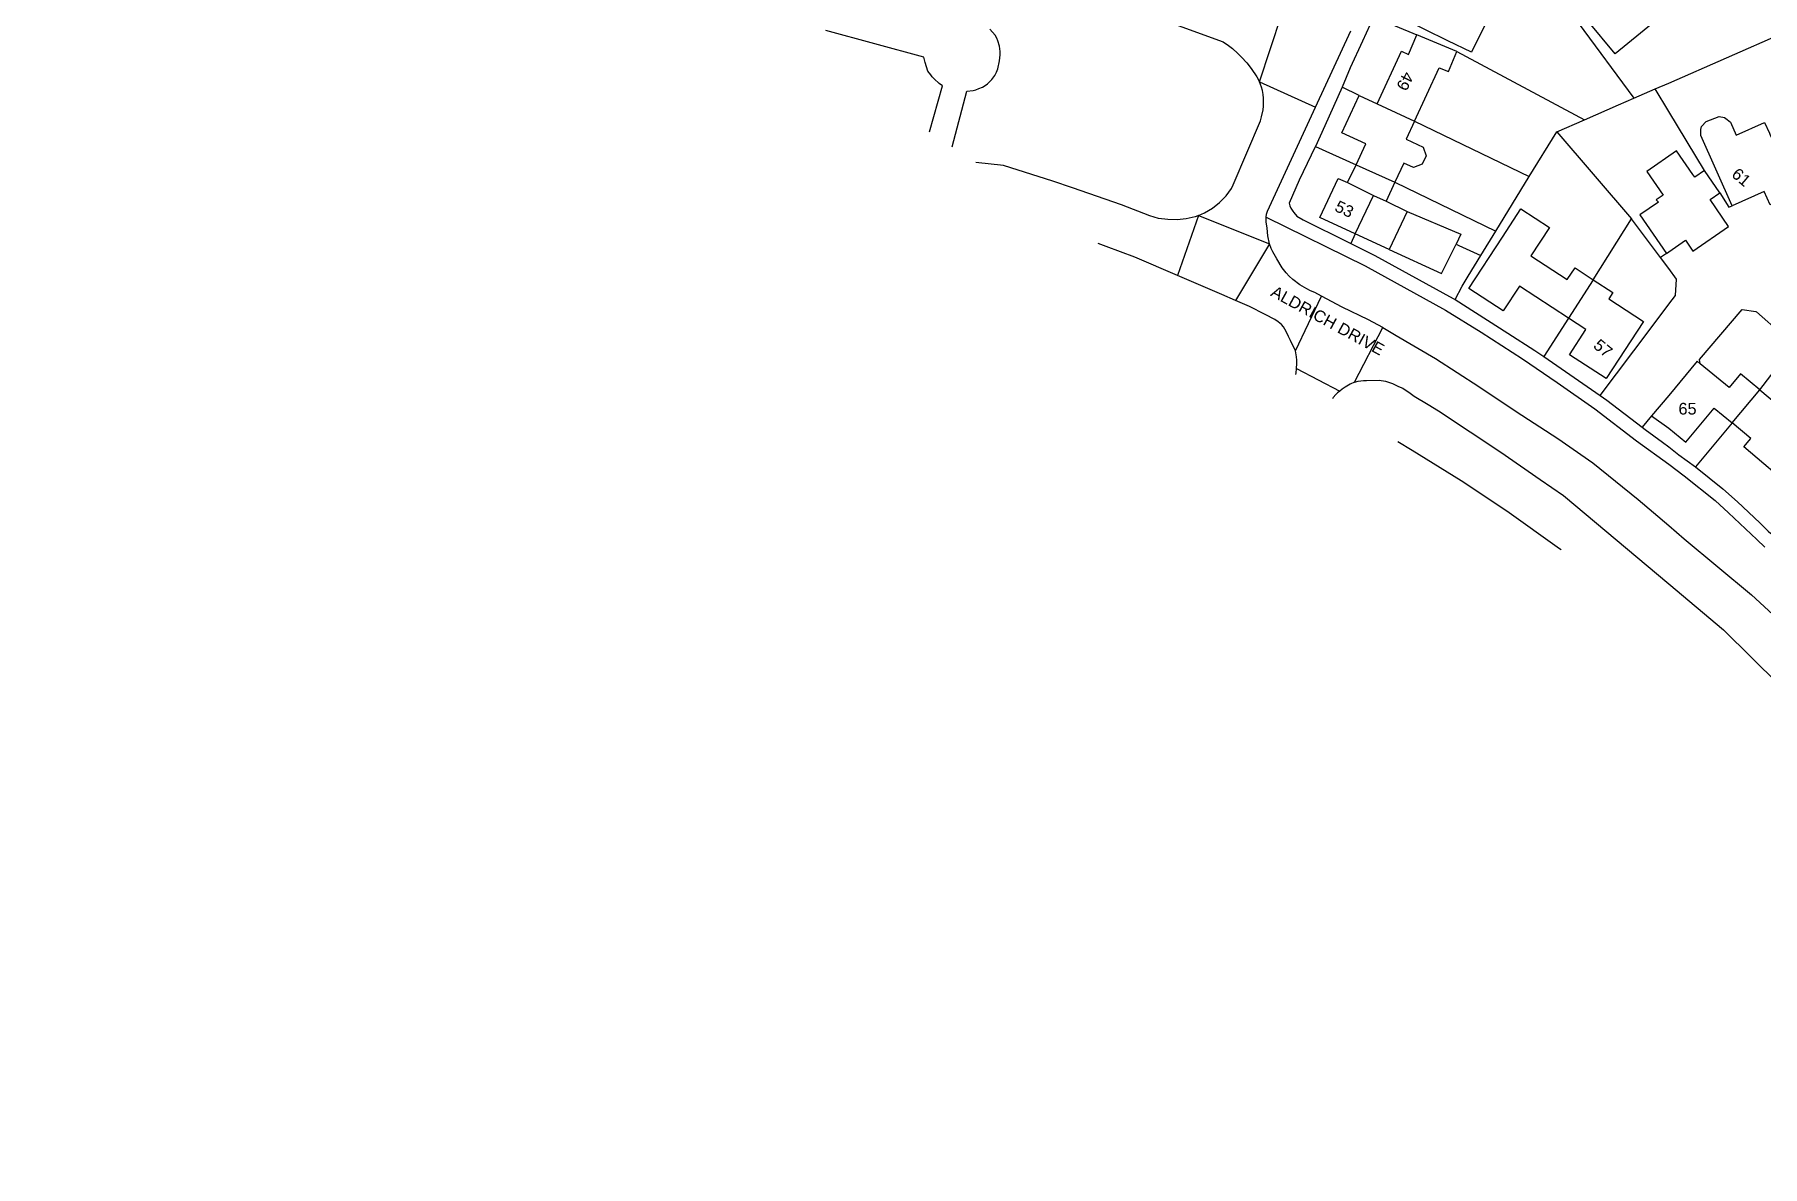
# Model space of a CAD drawing. Header units: millimetres. Extents: x 111502 to 977541, y 8702 to 1044108.
# Drawn here: x 487789.9 to 488012.1, y 241330.9 to 241476.5 of the extents above; entities that cross this region are included whole.
import ezdxf

# ---------------------------------------------------------------- set-up
doc = ezdxf.new("R2010")
doc.units = ezdxf.units.MM
doc.header["$LTSCALE"] = 0.25
doc.linetypes.add('DASHED2', pattern=[9.525, 6.35, -3.175])
doc.layers.add('E HVSS As Laid HV', color=10, linetype='Continuous')
doc.layers.add('X HVSS Site Background', color=8, linetype='Continuous')
doc.styles.add('OS Master Map$1$Standard', font='txt')

# ---------------------------------------------------------------- blocks, each defined once
blk = doc.blocks.new('OS MAP 060722')
at = {"layer": 'X HVSS Site Background', "flags": 128}
for points in [[(-809.64, 2361.25), (-806.96, 2363.43), (-806.96, 2363.43), (-803.51, 2359.16), (-803.51, 2359.16), (-817.46, 2347.7), (-817.46, 2347.7), (-821.01, 2352)], [(-835.63, 2360.14), (-832.83, 2358.74), (-832.83, 2358.74), (-834.08, 2356.19), (-834.08, 2356.19), (-832.31, 2355.31), (-832.31, 2355.31), (-835.96, 2347.91), (-835.96, 2347.91), (-838.98, 2349.39), (-838.98, 2349.39), (-844.88, 2352.29), (-844.88, 2352.29), (-841.28, 2359.69), (-841.28, 2359.69), (-838.98, 2358.54), (-838.98, 2358.54), (-837.68, 2361.14), (-837.68, 2361.14), (-835.63, 2360.14)], [(-905.62, 2337.66), (-903.98, 2343.59), (-903.98, 2343.59), (-904.38, 2343.89), (-904.38, 2343.89), (-905.03, 2344.49), (-905.03, 2344.49), (-905.28, 2344.74), (-905.28, 2344.74), (-905.48, 2344.99), (-905.48, 2344.99), (-905.83, 2345.49), (-905.83, 2345.49), (-906.18, 2346.59), (-906.18, 2346.59), (-906.38, 2347.29), (-906.38, 2347.29), (-918.98, 2350.69)], [(-902.7, 2335.73), (-900.83, 2342.89), (-900.83, 2342.89), (-900.03, 2342.99), (-900.03, 2342.99), (-899.68, 2343.09), (-899.68, 2343.09), (-899.28, 2343.24), (-899.28, 2343.24), (-898.83, 2343.44), (-898.83, 2343.44), (-898.48, 2343.64), (-898.48, 2343.64), (-898.18, 2343.84), (-898.18, 2343.84), (-897.63, 2344.39), (-897.63, 2344.39), (-897.23, 2344.94), (-897.23, 2344.94), (-897.03, 2345.34), (-897.03, 2345.34), (-896.83, 2345.79), (-896.83, 2345.79), (-896.63, 2346.79), (-896.63, 2346.79), (-896.53, 2347.59), (-896.53, 2347.59), (-896.53, 2347.99), (-896.53, 2347.99), (-896.63, 2348.69), (-896.63, 2348.69), (-896.83, 2349.39), (-896.83, 2349.39), (-896.98, 2349.74), (-896.98, 2349.74), (-897.18, 2350.09), (-897.18, 2350.09), (-897.88, 2350.89)], [(-877.43, 2352.74), (-867.88, 2349.24), (-867.88, 2349.24), (-867.18, 2348.79), (-867.18, 2348.79), (-866.68, 2348.39), (-866.68, 2348.39), (-865.98, 2347.74), (-865.98, 2347.74), (-865.53, 2347.29), (-865.53, 2347.29), (-864.83, 2346.54), (-864.83, 2346.54), (-864.28, 2345.84), (-864.28, 2345.84), (-863.53, 2344.74), (-863.53, 2344.74), (-863.18, 2344.09)], [(-863.18, 2344.09), (-860.36, 2352.67)], [(-856.01, 2340.85), (-851.47, 2350.68)], [(-848.55, 2352.46), (-848.53, 2352.44), (-848.53, 2352.44), (-849.96, 2349.32)], [(-848.55, 2352.46), (-842.98, 2350.14)], [(-822.23, 2351.69), (-815.08, 2341.99)], [(-849.96, 2349.32), (-851.53, 2345.89), (-851.53, 2345.89), (-852.58, 2343.44)], [(-848.08, 2341.29), (-844.93, 2348.04), (-844.93, 2348.04), (-844.03, 2347.64), (-844.03, 2347.64), (-842.98, 2350.14)], [(-837.83, 2347.99), (-842.98, 2350.14)], [(-812.33, 2343.19), (-810.58, 2343.94), (-810.58, 2343.94), (-795.73, 2350.44)], [(-843.28, 2339.04), (-840.08, 2345.89), (-840.08, 2345.89), (-838.88, 2345.44), (-838.88, 2345.44), (-837.83, 2347.99)], [(-837.83, 2347.99), (-821.43, 2339.24)], [(-871.03, 2326.92), (-870.28, 2327.24), (-870.28, 2327.24), (-869.23, 2327.84), (-869.23, 2327.84), (-868.33, 2328.59), (-868.33, 2328.59), (-867.48, 2329.44), (-867.48, 2329.44), (-866.78, 2330.39), (-866.78, 2330.39), (-866.58, 2330.84), (-866.58, 2330.84), (-863.08, 2339.09), (-863.08, 2339.09), (-862.93, 2339.59), (-862.93, 2339.59), (-862.73, 2340.49), (-862.73, 2340.49), (-862.68, 2340.99), (-862.68, 2340.99), (-862.68, 2341.99), (-862.68, 2341.99), (-862.73, 2342.49), (-862.73, 2342.49), (-862.83, 2342.99), (-862.83, 2342.99), (-862.93, 2343.44), (-862.93, 2343.44), (-863.18, 2344.09)], [(-863.18, 2344.09), (-856.01, 2340.85)], [(-852.58, 2343.44), (-854.78, 2338.44), (-854.78, 2338.44), (-856.01, 2335.79)], [(-850.78, 2333.44), (-849.53, 2336.14), (-849.53, 2336.14), (-852.63, 2337.54), (-852.63, 2337.54), (-850.38, 2342.34)], [(-850.38, 2342.34), (-852.58, 2343.44)], [(-850.38, 2342.34), (-848.08, 2341.29)], [(-821.43, 2339.24), (-817.03, 2341.14), (-817.03, 2341.14), (-815.08, 2341.99)], [(-815.08, 2341.99), (-812.33, 2343.19)], [(-805.97, 2332.69), (-810.58, 2340.29), (-810.58, 2340.29), (-812.33, 2343.19)], [(-862.33, 2326.69), (-862.28, 2327.09), (-862.28, 2327.09), (-862.18, 2327.49), (-862.18, 2327.49), (-856.01, 2340.85)], [(-848.08, 2341.29), (-843.28, 2339.04)], [(-802.43, 2328.14), (-806.45, 2337.19), (-806.45, 2337.19), (-806.46, 2337.97), (-806.46, 2337.97), (-806.36, 2338.37), (-806.36, 2338.37), (-805.78, 2339.02), (-805.78, 2339.02), (-804.09, 2339.65), (-804.09, 2339.65), (-803.42, 2339.5), (-803.42, 2339.5), (-803.06, 2339.28), (-803.06, 2339.28), (-802.64, 2338.9), (-802.64, 2338.9), (-801.9, 2337.26), (-801.9, 2337.26), (-798.26, 2338.89), (-798.26, 2338.89), (-797.63, 2337.49), (-797.63, 2337.49), (-797.57, 2337.36)], [(-843.28, 2339.04), (-844.35, 2336.74), (-844.35, 2336.74), (-842.16, 2335.72), (-842.16, 2335.72), (-841.77, 2334.57), (-841.77, 2334.57), (-842.27, 2333.51), (-842.27, 2333.51), (-843.39, 2333.08), (-843.39, 2333.08), (-844.64, 2333.66), (-844.64, 2333.66), (-845.78, 2331.19)], [(-843.28, 2339.04), (-828.53, 2331.94)], [(-828.53, 2331.94), (-824.98, 2337.69)], [(-824.98, 2337.69), (-821.43, 2339.24)], [(-824.98, 2337.69), (-815.38, 2326.49)], [(-797.57, 2337.36), (-794.17, 2329.79), (-794.17, 2329.79), (-797.54, 2328.29), (-797.54, 2328.29), (-798.3, 2329.99), (-798.3, 2329.99), (-802.43, 2328.14)], [(-856.01, 2335.79), (-856.03, 2335.74), (-856.03, 2335.74), (-858.08, 2331.44), (-858.08, 2331.44), (-859.38, 2328.49), (-859.38, 2328.49), (-859.28, 2328.14), (-859.28, 2328.14), (-859.18, 2327.84), (-859.18, 2327.84), (-858.93, 2327.49), (-858.93, 2327.49), (-858.78, 2327.29), (-858.78, 2327.29), (-858.38, 2326.84), (-858.38, 2326.84), (-857.58, 2326.34), (-857.58, 2326.34), (-851.73, 2323.44), (-851.73, 2323.44), (-851.46, 2323.31)], [(-856.01, 2335.79), (-850.78, 2333.44)], [(-805.97, 2332.69), (-807.23, 2331.83), (-807.23, 2331.83), (-807.48, 2332.19), (-807.48, 2332.19), (-809.58, 2335.23), (-809.58, 2335.23), (-813.41, 2332.59), (-813.41, 2332.59), (-811.3, 2329.55), (-811.3, 2329.55), (-812.18, 2328.94), (-812.18, 2328.94), (-811.88, 2328.64), (-811.88, 2328.64), (-814.28, 2326.99), (-814.28, 2326.99), (-810.88, 2322.04)], [(-871.03, 2326.92), (-871.33, 2326.79), (-871.33, 2326.79), (-871.48, 2326.74), (-871.48, 2326.74), (-872.63, 2326.49), (-872.63, 2326.49), (-873.78, 2326.34), (-873.78, 2326.34), (-874.98, 2326.39), (-874.98, 2326.39), (-876.18, 2326.54), (-876.18, 2326.54), (-877.28, 2326.89), (-877.28, 2326.89), (-880.93, 2328.29), (-880.93, 2328.29), (-887.23, 2330.49), (-887.23, 2330.49), (-889.78, 2331.34), (-889.78, 2331.34), (-896.13, 2333.34), (-896.13, 2333.34), (-899.68, 2333.72)], [(-851.88, 2331.14), (-850.78, 2333.44)], [(-850.78, 2333.44), (-845.78, 2331.19)], [(-850.88, 2324.54), (-855.43, 2326.64), (-855.43, 2326.64), (-853.08, 2331.69), (-853.08, 2331.69), (-851.88, 2331.14)], [(-851.88, 2331.14), (-848.53, 2329.49)], [(-845.78, 2331.19), (-846.93, 2328.74)], [(-845.78, 2331.19), (-832.83, 2324.89)], [(-832.83, 2324.89), (-828.53, 2331.94)], [(-804.01, 2329.82), (-805.97, 2332.69)], [(-850.88, 2324.54), (-848.53, 2329.49)], [(-848.53, 2329.49), (-846.93, 2328.74)], [(-846.93, 2328.74), (-844.23, 2327.44)], [(-810.88, 2322.04), (-810.58, 2322.24), (-810.58, 2322.24), (-808.43, 2323.74), (-808.43, 2323.74), (-807.48, 2322.34), (-807.48, 2322.34), (-802.88, 2325.49), (-802.88, 2325.49), (-805.26, 2328.96), (-805.26, 2328.96), (-804.01, 2329.82)], [(-804.01, 2329.82), (-802.84, 2327.97), (-802.84, 2327.97), (-802.43, 2328.14)], [(-871.03, 2326.92), (-873.74, 2319.19)], [(-871.03, 2326.92), (-861.93, 2323.29)], [(-861.93, 2323.29), (-862.13, 2324.29), (-862.13, 2324.29), (-862.23, 2325.29), (-862.23, 2325.29), (-862.33, 2326.09), (-862.33, 2326.09), (-862.33, 2326.69)], [(-862.33, 2326.69), (-849.63, 2320.44), (-849.63, 2320.44), (-839.28, 2314.74), (-839.28, 2314.74), (-834.68, 2311.89), (-834.68, 2311.89), (-829.38, 2308.49), (-829.38, 2308.49), (-824.93, 2305.44), (-824.93, 2305.44), (-820.08, 2302.04), (-820.08, 2302.04), (-814.73, 2297.94), (-814.73, 2297.94), (-810.58, 2294.94), (-810.58, 2294.94), (-808.58, 2293.44), (-808.58, 2293.44), (-804.63, 2290.24), (-804.63, 2290.24), (-802.88, 2288.69), (-802.88, 2288.69), (-799.23, 2285.24), (-799.23, 2285.24), (-798.23, 2284.24)], [(-844.23, 2327.44), (-846.53, 2322.54)], [(-844.23, 2327.44), (-837.33, 2324.5), (-837.33, 2324.5), (-837.93, 2323.24)], [(-823.48, 2313.69), (-829.78, 2317.84), (-829.78, 2317.84), (-831.88, 2314.64), (-831.88, 2314.64), (-836.28, 2317.54), (-836.28, 2317.54), (-831.97, 2324.14), (-831.97, 2324.14), (-829.6, 2327.79), (-829.6, 2327.79), (-825.92, 2325.39), (-825.92, 2325.39), (-828.3, 2321.74), (-828.3, 2321.74), (-823.63, 2318.69), (-823.63, 2318.69), (-822.63, 2320.19), (-822.63, 2320.19), (-820.28, 2318.64)], [(-820.28, 2318.64), (-815.38, 2326.49)], [(-811.64, 2321.5), (-815.38, 2326.49)], [(-850.88, 2324.54), (-851.46, 2323.31)], [(-846.53, 2322.54), (-850.88, 2324.54)], [(-834.73, 2321.79), (-832.83, 2324.89)], [(-873.74, 2319.19), (-879.23, 2321.54), (-879.23, 2321.54), (-882.93, 2322.94), (-882.93, 2322.94), (-883.93, 2323.3)], [(-861.93, 2323.29), (-866.28, 2315.98)], [(-855.21, 2316.53), (-856.08, 2316.99), (-856.08, 2316.99), (-856.63, 2317.24), (-856.63, 2317.24), (-857.13, 2317.49), (-857.13, 2317.49), (-858.03, 2317.99), (-858.03, 2317.99), (-858.93, 2318.69), (-858.93, 2318.69), (-859.38, 2319.09), (-859.38, 2319.09), (-859.78, 2319.54), (-859.78, 2319.54), (-860.28, 2320.19), (-860.28, 2320.19), (-860.98, 2321.34), (-860.98, 2321.34), (-861.48, 2322.24), (-861.48, 2322.24), (-861.68, 2322.69), (-861.68, 2322.69), (-861.93, 2323.29)], [(-851.46, 2323.31), (-848.38, 2321.79), (-848.38, 2321.79), (-838.28, 2316.24), (-838.28, 2316.24), (-838.03, 2316.09)], [(-846.53, 2322.54), (-839.78, 2319.44), (-839.78, 2319.44), (-837.93, 2323.24)], [(-837.93, 2323.24), (-837.55, 2323.07), (-837.55, 2323.07), (-834.73, 2321.79)], [(-836.36, 2319.1), (-834.73, 2321.79)], [(-810.88, 2322.04), (-811.64, 2321.5)], [(-812.98, 2312.29), (-810.58, 2315.49), (-810.58, 2315.49), (-809.73, 2316.64), (-809.73, 2316.64), (-809.58, 2318.74), (-809.58, 2318.74), (-810.58, 2320.09), (-810.58, 2320.09), (-811.64, 2321.5)], [(-866.28, 2315.98), (-868.03, 2316.74), (-868.03, 2316.74), (-873.74, 2319.19)], [(-838.03, 2316.09), (-837.13, 2317.84), (-837.13, 2317.84), (-836.36, 2319.1)], [(-820.28, 2318.64), (-817.78, 2316.99), (-817.78, 2316.99), (-818.28, 2316.19), (-818.28, 2316.19), (-813.83, 2313.29), (-813.83, 2313.29), (-818.63, 2305.94), (-818.63, 2305.94), (-823.33, 2308.99), (-823.33, 2308.99), (-821.23, 2312.24), (-821.23, 2312.24), (-823.48, 2313.69)], [(-820.28, 2318.64), (-823.48, 2313.69)], [(-858.58, 2309.49), (-859.23, 2310.84), (-859.23, 2310.84), (-859.48, 2311.34), (-859.48, 2311.34), (-859.78, 2311.99), (-859.78, 2311.99), (-859.93, 2312.29), (-859.93, 2312.29), (-860.13, 2312.59), (-860.13, 2312.59), (-860.38, 2312.89), (-860.38, 2312.89), (-860.78, 2313.24), (-860.78, 2313.24), (-861.23, 2313.54), (-861.23, 2313.54), (-862.48, 2314.19), (-862.48, 2314.19), (-864.48, 2315.19), (-864.48, 2315.19), (-866.28, 2315.98)], [(-858.58, 2309.49), (-855.21, 2316.53)], [(-847.33, 2312.49), (-849.18, 2313.49), (-849.18, 2313.49), (-852.58, 2315.14), (-852.58, 2315.14), (-855.21, 2316.53)], [(-838.03, 2316.09), (-831.28, 2311.78)], [(-823.48, 2313.69), (-826.65, 2308.78)], [(-806.53, 2307.84), (-806.63, 2308.39), (-806.63, 2308.39), (-801.13, 2314.84), (-801.13, 2314.84), (-799.39, 2314.56), (-799.39, 2314.56), (-799.28, 2314.54), (-799.28, 2314.54), (-796.01, 2311.59)], [(-850.98, 2305.49), (-847.33, 2312.49)], [(-847.33, 2312.49), (-845.63, 2311.49), (-845.63, 2311.49), (-840.58, 2308.54), (-840.58, 2308.54), (-834.98, 2304.94), (-834.98, 2304.94), (-830.18, 2301.69), (-830.18, 2301.69), (-824.83, 2298.24), (-824.83, 2298.24), (-820.33, 2295.09), (-820.33, 2295.09), (-814.53, 2290.39), (-814.53, 2290.39), (-810.58, 2287.04), (-810.58, 2287.04), (-808.58, 2285.34), (-808.58, 2285.34), (-799.93, 2278.14), (-799.93, 2278.14), (-792.18, 2270.94)], [(-831.28, 2311.78), (-827.78, 2309.54), (-827.78, 2309.54), (-827.03, 2309.04), (-827.03, 2309.04), (-826.65, 2308.78)], [(-819.39, 2303.74), (-812.98, 2312.29)], [(-858.43, 2307.23), (-858.38, 2307.89), (-858.38, 2307.89), (-858.38, 2308.29), (-858.38, 2308.29), (-858.43, 2308.74), (-858.43, 2308.74), (-858.58, 2309.49)], [(-826.65, 2308.78), (-819.39, 2303.74)], [(-798.88, 2304.49), (-794.48, 2310.19)], [(-858.53, 2306.47), (-858.48, 2306.69), (-858.48, 2306.69), (-858.43, 2307.19), (-858.43, 2307.19), (-858.43, 2307.23)], [(-858.43, 2307.23), (-852.88, 2304.34)], [(-806.53, 2307.84), (-806.93, 2308.19), (-806.93, 2308.19), (-810.58, 2303.74), (-810.58, 2303.74), (-812.78, 2301.14)], [(-798.88, 2304.49), (-801.33, 2306.54), (-801.33, 2306.54), (-802.83, 2304.79), (-802.83, 2304.79), (-806.53, 2307.84)], [(-852.88, 2304.34), (-853.18, 2304.09), (-853.18, 2304.09), (-853.38, 2303.89), (-853.38, 2303.89), (-853.73, 2303.49), (-853.73, 2303.49), (-853.81, 2303.35)], [(-850.98, 2305.49), (-851.53, 2305.24), (-851.53, 2305.24), (-852.18, 2304.84), (-852.18, 2304.84), (-852.58, 2304.59), (-852.58, 2304.59), (-852.88, 2304.34)], [(-850.98, 2305.49), (-850.53, 2305.59), (-850.53, 2305.59), (-849.83, 2305.69), (-849.83, 2305.69), (-849.43, 2305.69), (-849.43, 2305.69), (-847.83, 2305.74), (-847.83, 2305.74), (-846.98, 2305.59), (-846.98, 2305.59), (-846.08, 2305.29), (-846.08, 2305.29), (-845.33, 2304.94), (-845.33, 2304.94), (-844.78, 2304.69), (-844.78, 2304.69), (-843.83, 2304.04), (-843.83, 2304.04), (-843.33, 2303.69), (-843.33, 2303.69), (-841.53, 2302.59), (-841.53, 2302.59), (-840.18, 2301.79), (-840.18, 2301.79), (-836.13, 2299.09), (-836.13, 2299.09), (-832.18, 2296.49), (-832.18, 2296.49), (-827.13, 2292.94), (-827.13, 2292.94), (-824.13, 2290.89), (-824.13, 2290.89), (-810.58, 2279.54), (-810.58, 2279.54), (-803.53, 2273.64), (-803.53, 2273.64), (-796.38, 2266.54)], [(-798.88, 2304.49), (-796.48, 2302.49)], [(-794.38, 2291.59), (-800.93, 2297.14), (-800.93, 2297.14), (-800.03, 2298.24), (-800.03, 2298.24), (-802.43, 2300.24)], [(-802.43, 2300.24), (-798.88, 2304.49)], [(-819.39, 2303.74), (-818.53, 2303.14), (-818.53, 2303.14), (-814.01, 2299.69)], [(-812.78, 2301.14), (-810.58, 2299.54), (-810.58, 2299.54), (-808.38, 2297.74), (-808.38, 2297.74), (-804.73, 2302.14), (-804.73, 2302.14), (-802.43, 2300.24)], [(-812.78, 2301.14), (-814.01, 2299.69)], [(-814.01, 2299.69), (-813.63, 2299.39), (-813.63, 2299.39), (-811.38, 2297.74), (-811.38, 2297.74), (-810.58, 2297.14), (-810.58, 2297.14), (-809.28, 2296.14), (-809.28, 2296.14), (-807.13, 2294.59)], [(-802.43, 2300.24), (-807.13, 2294.59)], [(-824.43, 2283.89), (-824.63, 2284.04), (-824.63, 2284.04), (-831.38, 2288.89), (-831.38, 2288.89), (-837.28, 2292.79), (-837.28, 2292.79), (-843.58, 2296.69), (-843.58, 2296.69), (-845.43, 2297.8)], [(-807.13, 2294.59), (-803.63, 2291.74), (-803.63, 2291.74), (-801.73, 2290.09), (-801.73, 2290.09), (-798.88, 2287.39), (-798.88, 2287.39), (-797.78, 2286.29), (-797.78, 2286.29), (-797.46, 2285.99)]]:
    blk.add_lwpolyline(points, dxfattribs=at)
at = {"layer": 'X HVSS Site Background', "char_height": 1.5, "attachment_point": 7, "style": 'OS Master Map$1$Standard'}
for s, insert, rotation in [('{\\farial|b0|i0|c0|p34;49}', (-844.63, 2345.57), 243.5), ('{\\farial|b0|i0|c0|p34;61}', (-802.63, 2332.01), 319.7), ('{\\farial|b0|i0|c0|p34;53}', (-853.66, 2327.54), 334.8), ('{\\farial|b0|i0|c0|p34;ALDRICH DRIVE}', (-861.89, 2316.63), 331.2), ('{\\farial|b0|i0|c0|p34;57}', (-820.41, 2309.98), 320.5)]:
    blk.add_mtext(s, dxfattribs=dict(at, insert=insert, rotation=rotation))
at = {"layer": 'X HVSS Site Background', "insert": (-809.33, 2301.29), "char_height": 1.5, "attachment_point": 7, "style": 'OS Master Map$1$Standard'}
blk.add_mtext('{\\farial|b0|i0|c0|p34;65}', dxfattribs=at)

msp = doc.modelspace()

# ---------------------------------------------------------------- linework, layer by layer
at = {"lineweight": 0}
msp.add_circle((488727.82, 239008.33), 11388.42, dxfattribs=at)

# ---------------------------------------------------------------- block references
at = {"layer": 'E HVSS As Laid HV', "linetype": 'DASHED2', "lineweight": 0}
msp.add_blockref('OS MAP 060722', (488810.58, 239126.31), dxfattribs=at)

doc.saveas('drawing.dxf')
